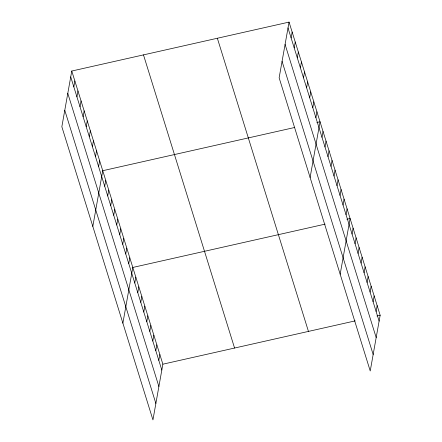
<?xml version="1.0" encoding="UTF-8"?>
<svg xmlns="http://www.w3.org/2000/svg" width="442" height="442" viewBox="0 0 442 442"><rect width="100%" height="100%" fill="white"/><g stroke="black" fill="none" stroke-linecap="round" stroke-linejoin="round"><path stroke-width="0.66" d="M71.77 71.035L61.847 126.743L152.943 419.9L162.866 364.191L71.77 71.035L289.057 22.1L380.153 315.257L370.23 370.965L279.134 77.809L289.057 22.1M73.825 86.87L74.869 81.002M76.919 96.837L77.963 90.969M80.019 106.804L81.063 100.936M83.113 116.771L84.162 110.903M86.212 126.738L87.256 120.87M89.312 136.705L90.356 130.838M92.406 146.672L93.45 140.805M95.505 156.639L96.549 150.772M98.599 166.606L99.643 160.739M92.82 226.415L102.743 170.706L294.422 127.539M104.704 186.248L105.749 180.38M107.71 195.922L108.754 190.054M110.715 205.596L111.76 199.729M113.721 215.271L114.765 209.403M116.727 224.945L117.771 219.077M119.732 234.619L120.782 228.752M122.738 244.293L123.788 238.426M125.749 253.968L126.793 248.1M128.755 263.642L129.799 257.774M122.882 323.157L132.804 267.449L325.124 224.138M134.766 282.99L135.81 277.123M137.771 292.665L138.816 286.797M140.777 302.339L141.821 296.471M143.783 312.013L144.827 306.146M146.788 321.688L147.832 315.82M149.794 331.362L150.838 325.494M152.799 341.036L153.849 335.169M155.805 350.71L156.855 344.843M158.816 360.385L159.86 354.517M291.112 37.935L292.156 32.067M294.206 47.902L295.25 42.034M297.306 57.869L298.35 52.001M300.4 67.836L301.45 61.968M303.499 77.803L304.544 71.935M306.599 87.77L307.643 81.903M309.693 97.737L310.737 91.87M312.792 107.704L313.837 101.837M315.886 117.671L316.931 111.804M310.107 177.485L320.03 121.777L316.831 122.495M321.991 137.313L323.036 131.451M324.997 146.987L326.041 141.125M328.003 156.661L329.047 150.799M331.008 166.336L332.053 160.474M334.014 176.01L335.058 170.148M337.019 185.684L338.069 179.822M340.025 195.358L341.075 189.496M343.036 205.033L344.08 199.171M346.042 214.707L347.086 208.845M340.169 274.228L350.092 218.519L346.893 219.238M352.053 234.056L353.097 228.194M355.059 243.73L356.103 237.862M358.064 253.404L359.108 247.537M361.07 263.078L362.114 257.211M364.075 272.753L365.12 266.885M367.081 282.427L368.125 276.559M370.087 292.101L371.136 286.234M373.092 301.776L374.142 295.908M376.103 311.45L377.148 305.582M162.866 364.191L355.186 320.881M376.949 315.98L380.153 315.257M288.013 27.968L379.109 321.124M285.084 44.415L376.175 337.572M282.068 61.361L373.159 354.517M217.353 38.25L308.45 331.406M143.479 54.885L234.569 348.042M70.726 76.897L161.822 370.059M67.797 93.345L158.888 386.507M64.781 110.296L155.871 403.452"/></g></svg>
